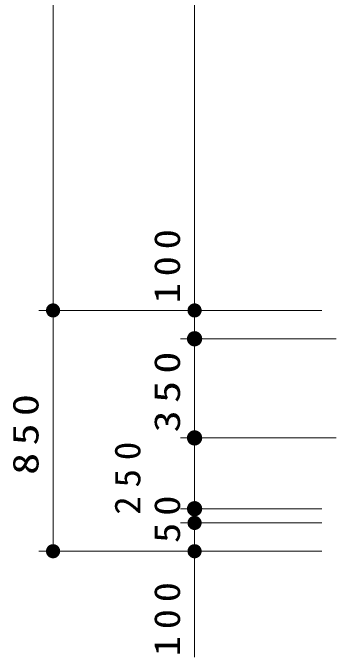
# Model space of a CAD drawing. Units: millimetres on the paper, scale 1:50. Extents: x -365 to 12, y -40 to 257.
# Drawn here: x -148.75 to -126.4, y 142.33 to 187.81 of the extents above; entities that cross this region are included whole.
import ezdxf

# ---------------------------------------------------------------- set-up
doc = ezdxf.new("R2010")
doc.units = ezdxf.units.MM
doc.layers.add('1_50', color=7, linetype='Continuous', lineweight=25)
doc.styles.add('ＭＳ ゴシック', font='')
doc.styles.get('ＭＳ ゴシック').set_extended_font_data('MS Gothic')

# ---------------------------------------------------------------- blocks, each defined once
blk = doc.blocks.new('filled_dot')
at = {"color": 0, "linetype": 'Continuous', "lineweight": -2, "const_width": 1.25}
blk.add_lwpolyline([(-0.625, 0, 1), (0.625, 0, 1)], format="xyb", close=True, dxfattribs=at)

msp = doc.modelspace()

# ---------------------------------------------------------------- linework, layer by layer
at = {"layer": '1_50', "lineweight": 13}
for p, q in [((-145.907, 166.804), (-145.907, 226.804)), ((-135.907, 166.804), (-135.907, 217.804)), ((-135.907, 164.804), (-135.907, 173.076)), ((-126.907, 166.804), (-146.907, 166.804)), ((-126.907, 166.804), (-146.907, 166.804)), ((-145.907, 149.804), (-145.907, 166.804)), ((-125.907, 164.804), (-136.907, 164.804)), ((-135.907, 157.804), (-135.907, 164.804)), ((-125.907, 157.804), (-136.907, 157.804)), ((-135.907, 152.804), (-135.907, 157.804)), ((-126.907, 152.804), (-136.907, 152.804)), ((-135.907, 151.804), (-135.907, 152.804)), ((-126.907, 151.804), (-136.907, 151.804)), ((-135.907, 142.328), (-135.907, 151.804)), ((-126.907, 149.804), (-146.907, 149.804))]:
    msp.add_line(p, q, dxfattribs=at)

# ---------------------------------------------------------------- block references
for p, xscale, yscale, rotation in [((-145.907, 166.804), 0.4, 0.4, 90), ((-145.907, 166.804), 0.4, 0.4, 270), ((-135.907, 166.804), 0.4, 0.4, 90), ((-135.907, 166.804), 0.4, 0.4, 270), ((-135.907, 164.804), 0.431, 0.431, 270), ((-135.907, 164.804), 0.4, 0.4, 90), ((-135.907, 157.804), 0.431, 0.431, 270), ((-135.907, 152.804), 0.431, 0.431, 270), ((-135.907, 151.804), 0.4, 0.4, 270), ((-145.907, 149.804), 0.4, 0.4, 90), ((-135.907, 149.804), 0.4, 0.4, 90)]:
    msp.add_blockref('filled_dot', p, dxfattribs=dict(at, xscale=xscale, yscale=yscale, rotation=rotation))

# ---------------------------------------------------------------- texts
at = {"layer": '1_50', "char_height": 1.833, "rotation": 90, "style": 'ＭＳ ゴシック'}
for s, insert, attachment_point in [('\\T1.33;\\W1.15;100', (-136.907, 170.16), 8), ('\\T1.33;\\W1.25;350', (-136.907, 161.304), 8), ('\\T1.33;\\W1.25;850', (-146.907, 158.304), 8), ('\\T1.47;\\W1.05;250', (-139.707, 152.379), 7), ('\\T1.34;\\W1.15;50', (-136.907, 152.304), 8), ('\\T1.33;\\W1.15;100', (-136.907, 145.244), 8)]:
    msp.add_mtext(s, dxfattribs=dict(at, insert=insert, attachment_point=attachment_point))

doc.saveas('drawing.dxf')
